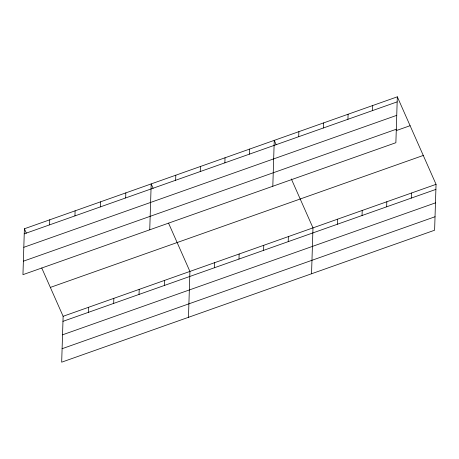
<?xml version="1.0" encoding="UTF-8"?>
<svg xmlns="http://www.w3.org/2000/svg" width="459" height="459" viewBox="0 0 459 459"><rect width="100%" height="100%" fill="white"/><g stroke="black" fill="none" stroke-linecap="round" stroke-linejoin="round"><path stroke-width="0.69" d="M24.39 228.777L22.95 274.666L395.876 142.709L397.322 96.82L24.39 228.777L26.335 233.172M49.595 224.858L49.75 219.804M41.752 268.004L63.124 316.291L61.678 362.18L434.61 230.223L436.05 184.334L397.322 96.82M74.949 215.885L75.11 210.83M88.323 312.372L88.484 307.318M100.309 206.911L100.469 201.857M113.683 303.399L113.838 298.344M125.668 197.938L125.829 192.883M139.043 294.426L139.197 289.377M149.743 229.798L151.189 183.91L153.134 188.305M164.402 285.458L164.557 280.403M175.642 180.255L175.803 175.2M188.477 317.318L189.917 271.43L168.551 223.143M200.256 171.546L200.417 166.491M214.37 267.775L214.531 262.72M224.87 162.836L225.025 157.781M238.984 259.065L239.145 254.011M249.484 154.126L249.639 149.072M263.598 250.356L263.759 245.301M272.812 186.251L274.252 140.362L276.198 144.757M288.212 241.646L288.372 236.592M298.706 136.707L298.866 131.653M311.541 273.771L312.986 227.882L291.327 178.947M323.32 127.998L323.48 122.943M337.44 224.227L337.594 219.172M347.933 119.288L348.094 114.234M362.053 215.518L362.208 210.463M372.547 110.579L372.708 105.524M386.667 206.808L386.822 201.753M411.275 198.099L411.436 193.044M24.235 233.832L397.161 101.869M23.811 247.303L396.737 115.347M23.375 261.188L396.301 129.231M396.128 130.643L410.099 125.697M50.341 287.414L423.267 155.452M63.124 316.291L436.05 184.334M62.963 321.346L435.889 189.389M62.539 334.823L435.471 202.867M62.103 348.708L435.029 216.751"/></g></svg>
